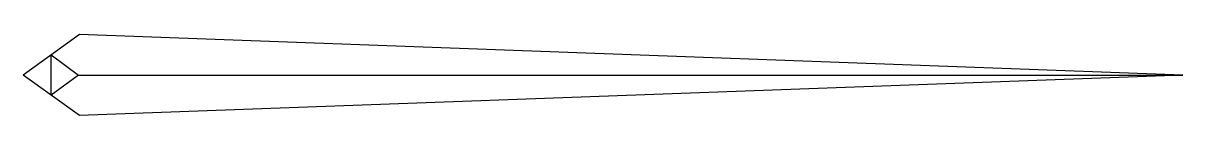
# Model space of a CAD drawing. Header units: millimetres. Extents: x -40 to 800, y -29 to 29.
import ezdxf

# ---------------------------------------------------------------- set-up
doc = ezdxf.new("R2010")
doc.units = ezdxf.units.MM

# ---------------------------------------------------------------- blocks, each defined once
blk = doc.blocks.new('hand_1')
for p, q in [((0.71, 29.39), (-40.03, 0)), ((800, 0), (0.71, 29.39)), ((-19.66, -14.69), (-19.66, 14.7)), ((-19.66, 14.7), (0, 0)), ((0.71, -29.39), (-40.03, 0)), ((0, 0), (-19.66, -14.69)), ((0, 0), (800, 0)), ((800, 0), (0.71, -29.39))]:
    blk.add_line(p, q)

msp = doc.modelspace()

# ---------------------------------------------------------------- block references
msp.add_blockref('hand_1', (0, 0))

doc.saveas('drawing.dxf')
